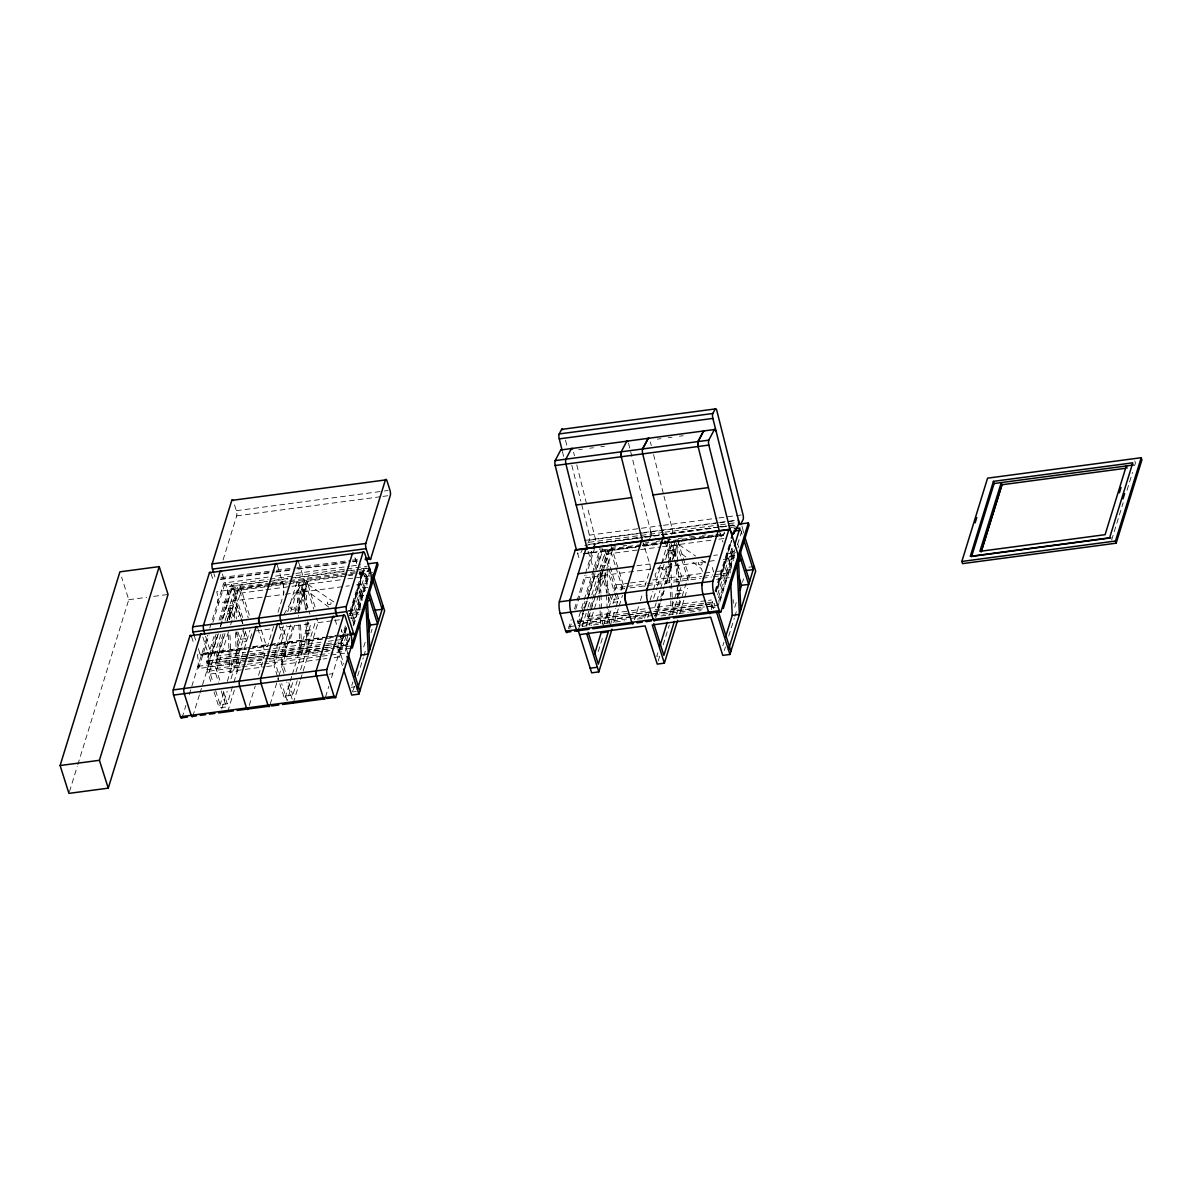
<?xml version="1.0" encoding="UTF-8"?>
<svg xmlns="http://www.w3.org/2000/svg" width="1202" height="1202" viewBox="0 0 1202 1202"><rect width="100%" height="100%" fill="white"/><g stroke="black" fill="none" stroke-linecap="round" stroke-linejoin="round"><path stroke-width="0.75" stroke-dasharray="5 3.75" d="M341.083 645.985L341.173 644.708A9.977 2.84 82.4 0 0 340.196 635.873L349.016 634.22M360.57 582.91L360.66 581.633A9.977 2.84 82.4 0 0 359.668 572.798L368.503 571.145M727.09 557.908L727.075 558.299A4.237 1.202 82.4 0 0 726.624 553.806L725.572 550.396M340.917 647.127L341.083 645.94A9.977 2.84 82.4 0 0 340.196 635.783M360.405 584.052L360.57 582.85A9.977 2.84 82.4 0 0 359.683 572.708M727.03 558.569L716.708 592.165M241.211 662.828L198.646 668.492L198.03 666.058A9.977 2.84 82.4 0 0 197.293 654.805L250.347 647.352M278.038 612.224L283.582 594.179A9.977 2.84 82.4 0 0 282.846 582.925L277.151 564.91M331.542 677.552L340.932 647.037M360.42 583.962L349.932 618.023M346.131 627.624L341.894 641.703L337.702 642.259M349.842 615.304L362.583 573.053M731.522 540.419L716.137 591.474L731.462 542.117M69.491 791.592L77.244 766.485M77.799 764.697L128.764 599.693L121.582 577.065M223.061 559.982L236.689 515.868A3.756 1.067 82.4 0 0 236.343 510.685L233.894 502.947M182.073 717.774L185.904 705.364M189.195 694.711L207.585 635.182M209.779 628.09L223.692 583.015L268.121 577.11M198.646 668.492L209.043 634.821M212.874 622.411L224.383 585.194L223.692 583.015M244.231 658.441L207.075 663.384L206.398 661.205L214.106 636.219M219.08 620.157L229.552 586.23L266.709 581.287M207.075 663.384L216.135 634.07M220.477 620.022L231.52 584.232L232.211 586.396L221.694 620.457M247.116 658.305L208.412 663.459L217.261 634.791M210.726 681.354L207.014 669.634L218.193 633.469M220.357 626.422L232.752 586.336L242.624 617.482M192.786 716.347L199.397 694.921M199.953 693.148L208.682 664.901M218.343 633.634L212.273 653.272A4.237 1.202 82.4 0 1 210.65 652.25L204.836 633.92M220.537 626.497L228.155 601.826M220.777 634.506L208.487 674.277L264.921 666.764M225.09 620.533L233.248 594.104L264.124 589.987M248.408 654.143L216.841 658.35L216.15 656.187L223.226 633.274M227.043 620.938L237.38 587.447L238.071 589.611L228.816 619.571M216.841 658.35L224.458 633.679M224.999 633.604L215.128 665.562L219.966 680.813M229.357 619.511L238.928 588.499L248.243 617.888M228.455 631.801L215.639 673.33L218.433 682.165M230.619 624.815L241.362 590.017M221.243 691L226.292 706.911L219.14 707.858L224.534 690.399M227.298 681.429L243.901 627.684M221.709 708.955L227.178 691.24M231.009 678.829L245.794 630.975M215.624 690.594L220.101 704.733L227.253 703.786L233.338 684.058M233.894 682.27L250.031 630.058M227.764 711.554L234.36 690.173M250.316 638.502L252.525 631.366M249.25 705.439L255.26 685.936M258.55 675.299L264.109 657.269A9.977 2.84 82.4 0 0 263.358 646.045L257.664 627.985M273.65 626.392L267.625 645.94A4.237 1.202 82.4 0 1 267.52 646.135M283.417 625.836L273.545 657.794L278.383 673.03M287.774 611.728L297.345 580.731L306.66 610.12M277.407 676.155L274.041 665.562L286.392 625.581M290.734 611.533L299.779 582.249L309.876 614.057M290.553 624.875L280.682 656.833L286.076 673.856M294.911 610.781L304.482 579.785L313.812 609.159M283.942 673.3L281.193 664.601L293.543 624.619M297.886 610.586L306.931 581.302L315.33 607.806M270.119 704.477L278.398 677.597M278.954 675.809L285.46 654.714M294.565 625.235L289.066 643.13L252.871 647.863M298.427 612.735L304.947 591.639M291.755 676.29L284.694 699.143L277.978 677.928M292.311 674.487L308.433 622.275M292.672 682.736L287.143 700.661L281.734 683.637M295.993 671.978L310.942 623.598L279.901 627.729M285.67 696.018L292.807 695.057L297.24 680.708M300.56 669.95L316.607 618.008L318.079 622.651L300.47 679.671M299.929 681.444L293.318 702.824L286.707 681.985M346.236 627.609L341.894 641.703L341.203 639.539L345.56 625.446M349.902 611.337L362.433 570.815L363.109 572.978L350.052 615.274M338.138 652.19L345.71 627.684M350.067 613.576L363.86 568.877L368.143 582.354M325.532 696.98L328.807 686.342M346.657 628.586L344.448 635.768L335.223 636.985M342.405 665.668L339.61 656.833L347.047 632.763M351.36 618.805L365.333 573.519M333.405 646.571L346.416 644.843L345.725 642.664L348.49 633.739M352.351 621.254L368.894 567.69M346.416 644.843L348.7 637.421M353.103 623.192L367.932 575.187M349.391 637.946L345.274 651.244L330.896 653.152M353.193 625.626L369.51 572.813M325.457 647.878L347.739 644.918L349.962 637.751M353.839 625.205L368.774 576.825M351.78 685.501L352.892 681.91M363.68 646.946L365.258 641.883M353.253 690.143L354.365 686.552M357.685 675.794L363.214 657.885M363.77 656.082L365.423 650.718M370.967 632.793L372.064 629.202M568.411 628.661L571.22 619.571M574.496 608.933L576.69 601.856M577.035 600.715L584.893 575.262M585.449 573.489L592.571 550.441M593.112 548.668L594.75 543.349L639.179 537.444M569.703 628.826L571.897 621.735M575.728 609.339L586.14 575.653M588.319 568.561L595.441 545.528L594.75 543.349M648.734 614.312L578.147 623.718L577.456 621.554L600.068 548.352M578.147 623.718L580.686 615.484M581.768 611.968L585.028 601.421M587.192 594.404L601.3 548.743M630.96 616.942L579.469 623.793L583.902 609.459M584.457 607.671L587.778 596.913M588.334 595.125L603.269 546.745M583.27 613.17L579.048 626.858L591.669 625.175M583.811 611.397L587.072 600.835M587.628 599.077L595.23 574.436M597.409 567.389L602.848 549.795L641.027 544.716M578.042 630.719L583.436 613.26M585.599 606.274L594.765 576.569A4.237 1.202 82.4 0 0 594.885 574.165M582.129 626.257L587.523 608.798M588.063 607.055L591.294 596.583M591.835 594.84L598.311 573.895L599.993 608.873M599.753 569.192L604.321 554.438L638.848 549.84M644.603 618.128L646.856 610.841L587.898 618.684L587.222 616.521L600.82 572.452M601.376 570.695L608.452 547.781L609.129 549.945L603.689 567.569M587.898 618.684L591.174 608.107M591.715 606.349L603.149 569.342M586.185 625.896L590.618 611.563M591.159 609.805L602.593 572.798M603.134 571.025L609.985 548.833L615.394 565.857M589.28 625.31L598.446 595.636M598.987 593.878L605.447 572.933L600.098 573.654M612.434 550.351L606.905 568.245L614.192 591.219M603.103 626.422L608.317 609.534M608.843 607.836L613.426 593.007M613.937 591.339L614.973 588.018L625.761 586.576M598.25 651.574L603.179 635.618M607.01 623.207L610.841 610.796M613.035 603.704L616.31 593.082M610.255 625.461L615.469 608.573M615.995 606.89L618.519 598.701L616.836 593.397M621.088 590.392L623.087 583.932M614.237 621.99L618.639 607.746M619.18 605.958L622.486 595.275M634.491 619.826L639.885 602.382M640.426 600.624L642.589 593.653M644.738 586.666L650.147 569.177A4.237 1.202 82.4 0 0 649.801 563.993L642.92 542.372M650.117 600.264L652.836 591.459M653.392 589.686L661.01 565.015M661.551 563.257L668.402 541.065L673.796 558.074M647.698 617.497L649.335 612.239M653.663 598.19L656.923 587.658M657.464 585.915L665.052 561.334M665.592 559.576L670.836 542.583L675.885 558.494M656.172 602.833L654.008 609.88L712.951 602.037L712.26 599.873L708.579 600.369M656.728 601.075L659.988 590.498M660.529 588.74L668.147 564.069M668.703 562.311L675.554 540.119L680.948 557.127M654.85 616.551L660.274 599.002M660.815 597.244L664.06 586.711M664.601 584.953L672.203 560.387M672.744 558.63L677.988 541.636L688.641 575.217L681.669 597.8M660.244 602.953L655.39 618.669L660.244 602.998M664.03 590.723L660.784 601.21L664.03 590.783M671.572 566.277L666.178 583.736L671.587 566.322A4.237 1.202 82.4 0 0 671.723 564.324L671.693 563.918M657.84 652.761L656.728 656.352L660.304 655.871M669.469 615.093L674.037 600.324M674.517 598.746L677.958 587.598M678.469 585.945L681.489 576.164L676.456 560.267M658.2 660.995L659.868 655.616M663.188 644.858L669.274 625.145M672.594 614.402L677.027 600.053M677.567 598.265L680.903 587.508M676.621 614.147L681.173 599.362M679.791 613.275L684.193 599.017M684.749 597.229L687.499 588.319M714.98 591.068L730.23 541.726M711.133 606.274L713.507 598.581M715.686 591.534L731.462 540.434M711.314 609.639L713.477 602.563M713.252 608.813L714.874 603.569M717.564 594.84L731.838 548.623L737.202 547.917M718.45 597.649L733.34 549.449M718.676 601.316L734.602 549.75M734.587 552.514L718.27 605.327L705.649 607.01M719.923 601.676L734.858 553.281M737.637 544.326L742.611 528.189L741.919 526.025M722.838 645.835L723.95 642.244M734.753 607.28L736.315 602.217M742.49 582.204L743.527 578.883M724.31 650.477L725.422 646.886M728.743 636.143L734.272 618.219M734.828 616.431L736.495 611.052M1111.64 540.044L1123.179 502.706M1127.01 490.266L1132.509 472.491M1134.583 465.76L1135.439 462.995L1134.748 460.817M227.704 603.284L228.23 601.556A9.977 2.84 82.4 0 0 227.494 590.302L226.697 587.748M208.231 666.359L208.742 664.631A9.977 2.84 82.4 0 0 208.006 653.377L207.21 650.838M304.497 593.097L305.007 591.369A9.962 2.84 82.4 0 0 305.278 587.613L305.218 586.14A9.962 2.84 82.4 0 0 304.286 580.16L303.475 577.561M285.009 656.172L285.535 654.444A9.962 2.84 82.4 0 0 285.791 650.688L285.73 649.215A9.962 2.84 82.4 0 0 284.799 643.25L284.003 640.651M688.851 578.177L690.068 575.022M668.237 541.261L667.561 542.463A9.962 2.84 82.4 0 1 665.773 542.102L665.307 541.471A9.962 2.84 82.4 0 1 664.811 540.6M294.67 613.095L303.7 594.629M670.656 563.347L665.728 573.429L667.2 578.072M671.482 561.68L674.773 554.963M583.21 548.247L580.07 554.167A9.977 2.84 82.4 0 1 577.801 553.175M587.838 543.139L589.446 540.104A3.756 1.067 82.4 0 0 589.386 535.175L581.287 502.932M590.888 552.604L591.444 551.538L590.783 552.74A9.977 2.84 82.4 0 1 588.514 551.748M593.052 548.503L595.456 543.935A4.237 1.202 82.4 0 0 595.411 539.007L587.222 506.478M643.401 543.514A9.977 2.84 82.4 0 0 646.15 545.377L650.808 536.513A4.237 1.202 82.4 0 0 650.763 531.645L628.496 443.072M667.666 542.327L672.218 533.643A4.237 1.202 82.4 0 0 672.188 528.73L663.985 496.171M723.078 535.01L724.596 532.125M283.942 614.507L300.755 585.344M660.619 565.12L655.015 574.856L656.487 579.499M661.551 563.513L671.828 545.678M600.279 580.04L602.698 578.478M578.673 449.698L582.354 449.202M589.746 448.226L593.427 447.73M600.82 446.753L604.501 446.258M657.284 439.151L660.98 438.67M668.372 437.678L672.053 437.182M679.446 436.206L683.142 435.71M236.343 510.685L382.567 491.227M384.415 490.987L388.126 490.491M236.689 515.868L381.049 496.651M382.912 496.411L390.304 495.419M220.988 577.636L274.672 570.499M276.52 570.244L295.031 567.795M296.879 567.539L350.548 560.402M352.411 560.147L357.956 559.411M220.762 578.898L274.447 571.761M276.295 571.506L294.806 569.042M296.654 568.801L350.323 561.65M352.186 561.409L357.73 560.673M220.312 579.529L273.981 572.377M275.844 572.137L290.644 570.169M298.051 569.177L346.176 562.776M353.583 561.785L357.279 561.304M275.513 576.119L294.024 573.654M295.872 573.414L349.557 566.277M351.405 566.022L360.66 564.79M589.386 535.175L661.581 525.574M663.429 525.319L717.098 518.182M718.961 517.942L741.168 514.982M224.383 585.194L268.196 579.349M270.029 579.109L345.259 569.102M347.093 568.862L367.286 566.172M128.764 599.693L146.629 597.319M153.766 596.372L168.07 594.464M274.131 580.296L289.006 578.327M290.854 578.072L344.734 570.905M346.597 570.665L354.019 569.673M361.456 568.681L367.031 567.945M232.211 586.396L267.655 581.693M269.503 581.437L287.999 578.973M295.407 577.997L343.517 571.596M350.909 570.604L354.62 570.109M356.468 569.868L371.012 567.93M718.33 522.569L643.386 532.621M720.178 522.329L727.571 521.337M584.683 540.434L641.537 532.877M729.389 521.187L736.525 520.226M589.446 540.104L735.669 520.646M270.48 583.045L230.243 588.394L229.552 586.23M272.328 582.805L369.57 569.853M269.834 584.277L216.766 591.73A9.977 2.84 82.4 0 1 217.502 602.983L283.522 594.449M271.667 584.022L282.74 582.549M231.776 589.461L266.303 584.863M268.136 584.623L288.21 581.948M289.877 581.633L370.051 571.055M589.085 542.282L663.113 532.426M664.961 532.185L718.646 525.034M720.494 524.793L735.308 522.825M238.071 589.611L269.639 585.419M271.457 585.179L286.061 583.225M293.363 582.264L346.146 575.232M347.979 574.992L357.099 573.775M358.932 573.534L363.109 572.978M234.225 590.978L265.101 586.861M266.919 586.621L287.008 583.947M288.826 583.706L346.957 575.968M348.79 575.728L352.471 575.232M359.819 574.255L372.485 572.573M641.027 537.204L659.537 534.74M661.385 534.484L715.07 527.347M716.918 527.092L726.173 525.875M728.021 525.62L735.429 524.643M588.89 544.416L642.559 537.279M644.422 537.024L718.45 527.167M720.298 526.927L735.113 524.958M584.743 545.362L714.694 527.994M721.786 527.002L734.798 525.394M731.011 527.483L736.51 526.746M265.958 589.746L340.482 579.83M347.829 578.853L371.523 575.698M742.611 528.189L743.542 532.907M612.118 547.301L615.8 546.805M623.162 545.828L626.843 545.332M645.219 542.898L648.9 542.403M656.262 541.426L659.943 540.93M667.29 539.953L670.971 539.473M678.319 538.481L682 538M689.362 537.024L694.876 536.287M702.238 535.311L705.905 534.815M642.845 544.461L662.933 541.802M664.751 541.546L713.883 535.01M715.716 534.77L724.836 533.553M609.129 549.945L640.696 545.753M642.529 545.513L662.602 542.838M664.436 542.598L717.218 535.566M719.036 535.326L724.521 534.605M583.736 553.551L640.711 545.978M642.559 545.723L658.741 543.514M660.514 543.274L717.504 535.671M719.352 535.431L722.973 535.145A9.977 2.84 82.4 0 1 720.208 533.222M645.729 545.588L658.23 543.92M660.018 543.68L713.312 536.573M715.16 536.317L722.537 535.341M583.225 553.957L636.519 546.865M605.282 551.312L636.158 547.195M643.461 546.234L661.716 543.8M663.549 543.559L718.015 536.302M719.863 536.062L723.529 535.566M285.295 594.254L349.271 585.795M356.648 584.803L367.496 583.286M640.666 549.599L660.754 546.925M662.572 546.685L711.539 540.164M718.901 539.187L724.415 538.451M367.917 587.342L360.78 588.289L363.575 597.124M229.221 619.706L228.696 608.858L235.847 607.912L238.642 616.746M360.615 607.987L359.819 591.414L366.956 590.467M363.725 595.396L358.361 596.102L359.067 610.826M600.73 566.067L607.866 565.12M731.672 568.321L730.876 551.748L734.452 551.267M636.88 565.751L649.801 564.023A4.237 1.202 82.4 0 1 650.132 569.207L584.052 577.997A4.237 1.202 82.4 0 0 584.172 575.593M713.703 555.444L717.399 554.948M726.624 553.806L735.564 552.62M734.783 555.73L729.434 556.436L730.23 573.008M657.284 568.23L715.896 560.372M723.273 559.396L734.106 558.028M348.159 610.811L361.141 609.083M348.535 611.097L352.231 610.601M349.181 613.666L358.406 612.434M349.707 615.439L358.962 614.207M256.176 630.885L272.599 628.691M318.079 622.651L332.684 620.698M334.517 620.457L339.986 619.736M350.939 618.279L358.241 617.302M615.935 584.893L628.646 583.195M630.509 582.955L645.354 580.972M652.776 579.98L702.93 573.309L701.457 568.666L691.691 561.334M704.718 573.069L713.657 571.882L712.17 567.239M717.369 571.386L730.35 569.658M748.846 567.209L754.195 566.488M627.594 586.336L645.85 583.902M647.668 583.661L701.773 576.464M703.621 576.209L712.861 574.992M714.694 574.736L729.479 572.768M305.864 630.599L313.016 629.638M630.103 587.838L700.42 578.478M702.268 578.237L711.524 577.005M713.372 576.765L730.02 574.541M304.902 633.709L312.054 632.763M716.527 579.334L729.313 577.636M198.345 648.689L199.923 653.678L245.704 647.593M253.096 646.601L324.36 637.21M348.189 633.95L342.84 634.671L341.248 629.668L342.825 634.746A4.237 1.202 82.4 0 0 344.448 635.768L348.039 635.197M326.208 636.955L342.825 634.746M252.195 647.112L268.617 644.963M270.39 644.723L338.243 635.738M618.519 598.701L611.382 599.648L601.841 569.613M676.936 590.933L684.088 589.972M245.493 648.855L201.545 654.699A4.237 1.202 82.4 0 1 199.923 653.678M322.301 638.713L289.066 643.13A4.237 1.202 82.4 0 1 287.428 642.123L282.68 627.068M329.679 637.721L333.375 637.24M201.08 655.18L246.861 649.08M248.709 648.84L267.16 646.391M274.296 645.474L323.669 638.953M325.517 638.698L332.909 637.721M340.286 636.744L349.346 635.452M675.975 594.058L683.112 593.097M216.15 656.187L245.584 652.265M247.417 652.025L320.979 642.229M328.326 641.252L333.84 640.516M335.689 640.275L341.203 639.539M250.241 653.903L270.315 651.229M272.148 650.988L324.916 643.956M326.749 643.716L335.869 642.499M206.398 661.205L269.564 652.806M271.412 652.566L336.44 643.911M338.303 643.656L345.725 642.664M265.311 653.633L207.721 661.295L208.412 663.459M272.749 652.641L319.191 646.466M326.628 645.474L335.914 644.242M337.777 643.987L347.062 642.754L347.739 644.918M246.094 658.185L320.408 648.299M322.271 648.043L331.557 646.811M248.949 658.065L269.023 655.39M270.856 655.15L323.639 648.133M197.954 666.329L268.301 656.968M270.149 656.728L334.922 648.103M336.785 647.848L351.585 645.88M271.171 656.623L329.784 648.87M337.161 647.893L340.857 647.397M207.976 666.509L246.155 661.431M247.988 661.19L329.979 650.282M587.222 616.521L629.517 610.886M631.351 610.646L706.746 600.609M248.619 661.851L267.129 659.387M268.978 659.132L322.662 651.995M324.51 651.739L328.206 651.259M337.462 650.027L352.276 648.043M207.014 669.634L245.418 664.526M247.251 664.285L267.37 661.611M269.203 661.37L318.23 654.835M320.032 654.594L329.078 653.392M577.456 621.554L625.761 615.123M627.609 614.868L703.786 604.741M705.649 604.486L713.071 603.494M627.083 615.199L578.793 621.629L579.469 623.793M628.947 614.958L703.26 605.072M705.123 604.816L714.409 603.584M240.325 667.05L209.448 671.152L212.814 681.759M242.158 666.809L262.231 664.135M264.064 663.895L320.498 656.382M322.316 656.142L347.724 652.761L346.251 648.118L339.099 649.065L343.937 664.315M650.598 614.072L704.477 606.905M706.325 606.649L715.626 605.417M632.793 616.701L649.14 614.522M652.716 614.057L703.831 607.25M266.739 666.524L274.041 665.562M281.193 664.601L321.355 659.267M323.173 659.012L326.824 658.531M334.126 657.554L339.61 656.833M569.027 626.663L576.434 625.686M578.282 625.431L652.31 615.574M654.173 615.334L704.147 608.678M711.539 607.701L715.25 607.205M593.487 624.935L602.623 623.718M604.441 623.477L613.576 622.26M615.394 622.02L624.529 620.803M637.3 619.105L642.785 618.369M660.875 615.965L666.359 615.229M668.177 614.988L677.312 613.771M679.13 613.531L688.265 612.314M690.083 612.073L701.036 610.616M329.048 674.172L332.744 673.691M351.224 687.289L354.8 686.808M356.273 691.45L352.697 691.931L351.72 688.836M678.965 544.731L695.567 555.985M701.607 560.072L709.165 565.195M307.907 584.397L335.073 602.818M681.91 554.017L686.102 557.157M310.852 593.683L329.002 607.28M741.108 531.389L742.1 534.484M737.682 544.055L738.809 547.586M731.838 548.623L734.647 557.458M730.876 551.748L733.686 560.583M719.758 532.05L722.928 542.147M681.504 558.9L688.656 581.437M674.367 559.847L681.519 582.384M664.901 541.095L670.716 559.471M610.962 545.723L618.594 569.793M619.15 571.566L624.559 588.574L617.407 589.536L604.305 548.217M615.95 567.614L623.102 590.152M604.321 554.438L608.242 566.803M608.798 568.576L616.28 591.639M614.748 592.992L617.558 601.826L610.406 602.773L607.656 594.104M600.745 572.287L607.1 592.361M588.094 551.402L593.908 569.733M577.366 552.83L580.01 561.154M362.899 572.002L367.181 585.479M356.784 563.513L354.53 556.451L356.769 563.588M359.819 591.414L362.613 600.249M335.058 619.526L337.281 626.678M298.577 562.085L304.166 579.785M279.089 625.175L284.694 642.875M288.886 682.691L292.807 695.057M261.255 629.893L266.003 644.918A4.237 1.202 82.4 0 0 267.415 646.285M239.889 585.374L249.776 616.536M240.731 617.152L236.809 604.786L229.657 605.733L234.15 619.871M241.286 618.925L242.969 624.229M245.208 631.29L247.462 638.367L240.31 639.314L238.071 632.252M233.248 594.104L240.55 617.077M241.106 618.835L242.789 624.138M243.135 630.885L246.485 641.492L239.348 642.439L236.043 632.027M222.325 574L227.388 589.927M228.696 608.858L231.64 618.144M213.971 573.73L214.948 576.825M211.071 573.7L213.31 580.761M223.332 691.42L227.253 703.786M202.853 637.075L207.901 653.002M214.091 691.961L219.14 707.858M194.108 635.347L195.701 640.35M191.584 636.79L193.822 643.836M650.357 441.945L651.289 445.581M653.542 454.596L663.549 494.383M573.594 452.237L574.496 455.858M576.765 464.889L586.771 504.66M565.511 440.232L566.863 445.596M571.821 465.309L580.836 501.144M562.401 451.411L563.783 457.286M733.175 599.618L733.355 603.299M677.688 561.725L676.891 545.167L669.754 546.114L672.324 599.497M677.778 563.573L679.461 598.551M679.551 600.384L679.731 604.065M677.042 582.985L675.449 549.855L668.297 550.801L668.658 558.164M677.132 584.833L678.274 608.768L671.137 609.715L669.98 585.78M672.399 601.346L672.579 605.027M668.748 560.012L669.89 583.947M607.085 571.927L608.227 595.861M608.317 597.694L608.588 603.224M608.933 610.586L609.549 623.477M605.447 572.933L606.424 593.187M606.514 595.035L607.836 622.636M599.933 572.813L600.895 592.977M600.985 594.825L602.412 624.409M600.083 610.706L600.699 623.598M306.991 608.753L305.834 584.833L298.682 585.78L299.839 609.715M307.607 621.644L308.659 643.731L301.522 644.693L300.545 624.439M305.353 609.775L304.391 589.521L297.24 590.467L298.472 616.25M305.984 622.651L307.216 648.434L300.064 649.38L298.832 623.613M235.847 607.912L236.373 618.955M236.989 631.846L238.672 666.825L231.52 667.771L229.837 632.643M234.66 618.128L234.39 612.599L227.238 613.561L227.599 620.923M235.367 632.853L237.215 671.512L230.078 672.459L228.125 631.967M282.846 582.97A9.977 2.84 82.4 0 1 283.582 594.224M650.748 531.585A4.237 1.202 82.4 0 1 650.808 536.513M671.663 563.392A4.237 1.202 82.4 0 1 671.693 563.858M229.477 614.628L230.033 616.686L229.477 614.628M303.069 590.738L303.67 592.977L303.069 590.738M600.534 574.962L601.09 577.02L600.534 574.962M674.142 551.072L674.728 553.311L674.142 551.072M308.103 581.137L307.141 584.262L308.103 581.137M679.16 541.471L678.198 544.596L679.16 541.471M305.203 594.584L302.784 596.147L302.258 585.299L305.203 594.584M676.275 554.918L673.841 556.481L673.33 545.633L676.275 554.918M698.738 564.144A1.878 1.533 17.2 0 0 701.938 564.249A1.878 1.533 17.2 0 0 700.135 561.845A1.878 1.533 17.2 0 0 698.738 564.144M662.167 569.117A1.878 1.533 17.2 0 0 665.352 569.027A1.878 1.533 17.2 0 0 663.339 566.728A1.878 1.533 17.2 0 0 662.167 569.117M327.68 603.795A1.878 1.533 17.2 0 0 330.881 603.915A1.878 1.533 17.2 0 0 329.063 601.511A1.878 1.533 17.2 0 0 327.68 603.795M291.109 608.783A1.878 1.533 17.2 0 0 294.28 608.693A1.878 1.533 17.2 0 0 292.281 606.379A1.878 1.533 17.2 0 0 291.109 608.783"/><path stroke-width="1.5" d="M701.938 585.179L702.238 582.489L559.261 601.871A9.977 2.84 82.4 0 0 559.997 613.11L565.706 631.14A4.237 1.202 82.4 0 0 567.329 632.147L570.905 631.681M316.141 670.896L316.006 671.993A4.237 1.202 82.4 0 0 316.487 676.08L323.338 697.836A4.237 1.202 82.4 0 0 324.976 698.843L282.5 704.492M335.523 608.512L335.493 608.903A4.237 1.202 82.4 0 0 335.959 613.005L337.011 616.416L335.959 613.005A4.237 1.202 82.4 0 1 335.508 608.603L335.568 608.152M335.553 608.227L346.341 606.394L363.064 552.244A4.237 1.202 82.4 0 1 364.702 553.251L370.291 570.905M592.811 628.766L633.409 623.357A4.237 1.202 82.4 0 1 631.786 622.351L626.092 604.29A9.977 2.84 82.4 0 1 625.34 593.067L641.312 541.321A4.237 1.202 82.4 0 1 642.514 541.411M60.1 765.539L119.93 571.836L159.22 566.608L168.07 594.464L108.24 788.151L68.935 793.38L60.1 765.539L99.405 760.295L159.22 566.608M187.422 717.068L182.073 717.774A4.237 1.202 82.4 0 1 180.45 716.768L173.569 695.102A4.237 1.202 82.4 0 1 173.238 689.918L189.961 635.768L277.467 624.154A4.237 1.202 82.4 0 1 278.804 624.514A4.237 1.202 82.4 0 0 277.467 624.214L343.592 615.319A4.237 1.202 82.4 0 1 345.214 616.341L350.804 633.98M194.108 635.347L193.056 632.012A4.237 1.202 82.4 0 1 192.711 626.843L209.448 572.693L363.064 552.244M213.475 572.197L212.484 569.102A3.756 1.067 82.4 0 1 212.153 563.918L231.776 500.393L385.406 479.944A3.756 1.067 82.4 0 1 387.029 480.965L389.974 490.251A3.756 1.067 82.4 0 1 390.304 495.419L370.682 558.945L365.138 559.681M259.121 623.252A4.237 1.202 82.4 0 1 258.791 618.083L275.528 563.903A4.237 1.202 82.4 0 1 276.866 564.249M248.138 709.015L248.153 708.985A4.237 1.202 82.4 0 1 246.515 708.008L239.649 686.312A4.237 1.202 82.4 0 1 239.318 681.128L256.041 626.978A4.237 1.202 82.4 0 1 257.093 626.858M277.467 624.154L260.744 678.364A4.222 1.202 82.4 0 0 260.594 680.257L260.624 680.768M316.141 670.986L332.864 616.746A4.237 1.202 82.4 0 1 334.216 617.107M368.067 563.813L377.323 562.581L335.704 697.325A4.237 1.202 82.4 0 1 334.066 696.319L327.199 674.653A4.237 1.202 82.4 0 1 326.854 669.484L343.592 615.319M370.682 558.945A3.756 1.067 82.4 0 1 369.059 557.938L366.114 548.653A3.756 1.067 82.4 0 1 365.784 543.469L385.406 479.944M354.545 676.531L361.201 655.015L359.608 621.87M368.383 631.741L370.471 624.995L367.106 614.387M357.4 689.467L383.137 606.154M343.532 669.198L351.735 695.057L358.872 694.11L384.61 610.796L373.041 574.346M559.321 601.601L575.217 550.14L728.848 529.706A4.237 1.202 82.4 0 1 730.47 530.713L737.337 552.379A4.237 1.202 82.4 0 1 737.682 557.563M570.048 600.174L585.93 548.728A4.237 1.202 82.4 0 1 587.132 548.818M594.494 654.309L601.135 632.793L608.287 631.846L598.311 664.12L588.229 632.312M578.072 629.968L591.669 672.835L598.821 671.888L612.028 629.127M646.856 589.912L662.738 538.421A4.237 1.202 82.4 0 1 664.09 538.827M660.048 645.594L667.26 622.275M674.397 621.314L663.88 655.39L653.783 623.583M579.544 634.611L645.113 625.896L657.239 664.12L664.375 663.158L677.597 620.397M728.848 529.706L712.951 581.152L702.238 582.579L718.135 531.044A4.237 1.202 82.4 0 1 718.886 530.713M731.312 538.195L732.95 532.907M734.437 545.873L739.951 528.024L734.377 528.775M702.028 583.902A9.977 2.84 82.4 0 0 702.915 594.013L708.609 612.118A4.237 1.202 82.4 0 0 710.232 613.14L720.96 611.713L748.38 522.915L739.125 524.147M725.617 636.865L732.258 615.349L730.576 580.371M739.966 590.392L741.529 585.329L738.734 576.494M728.472 649.801L754.195 566.488M664.375 663.158L652.25 624.935L710.667 617.167L722.793 655.39L729.945 654.444L755.667 571.13L744.669 536.438M961.855 561.454L987.578 478.156L1141.209 457.707L1141.9 459.87L1116.162 543.184L962.547 563.618L961.855 561.454L1115.486 541.02L1141.209 457.707M975.138 522.855L976.775 517.536M993.438 481.356L970.284 556.346L1109.626 537.805L1132.78 462.815L993.438 481.356L994.129 483.535L971.516 556.721M981.283 551.718L1001.957 484.752L1001.281 482.573L979.885 551.342L1105.089 534.68L1126.319 465.94L1127.01 468.104M1119.393 492.79L1121.015 487.501M1122.999 498.905L1124.651 493.556M981.132 551.733L1001.957 484.752L1125.177 468.344M370.622 584.262L371.133 582.534A9.977 2.84 82.4 0 0 370.396 571.281L369.6 568.726M351.134 647.352L351.645 645.609A9.977 2.84 82.4 0 0 350.909 634.356L350.128 631.816M570.499 598.701L569.988 600.444A9.977 2.84 82.4 0 0 570.725 611.698L571.506 614.237M647.307 588.454L646.796 590.182A9.962 2.84 82.4 0 0 646.526 593.938L646.601 595.456M713.402 579.695L712.891 581.422A9.977 2.84 82.4 0 0 713.627 592.676L714.424 595.215M734.362 532.516L733.686 533.718A9.977 2.84 82.4 0 1 730.08 529.616L729.374 526.852M561.95 449.608L559.246 438.865A3.756 1.067 82.4 0 1 559.2 433.937L561.604 429.384L715.235 408.935A3.756 1.067 82.4 0 1 716.888 410.829L743.016 514.726A3.756 1.067 82.4 0 1 743.076 519.655L740.657 524.222A3.756 1.067 82.4 0 1 739.005 522.329L712.876 418.416A3.756 1.067 82.4 0 1 712.831 413.488L715.235 408.935M576.464 550.065L555.189 465.535A4.237 1.202 82.4 0 1 555.144 460.606L560.763 449.969L714.379 429.535A4.237 1.202 82.4 0 1 716.046 431.413M626.828 441.119L621.224 451.817A4.237 1.202 82.4 0 0 621.269 456.745L642.544 541.276M663.85 537.985L642.679 453.815A4.237 1.202 82.4 0 1 642.634 448.902L648.239 438.249M642.634 448.902L648.254 438.264A4.222 1.202 82.4 0 1 648.779 438.099M704.462 430.947A4.237 1.202 82.4 0 0 703.636 430.872L698.016 441.51A4.237 1.202 82.4 0 0 698.077 446.438L719.262 530.668L729.975 529.241L708.819 445.086A4.237 1.202 82.4 0 1 708.774 440.157L714.379 429.535M733.791 533.583L738.374 524.913A4.237 1.202 82.4 0 0 738.313 520M367.481 601.3L369.9 599.753M738.539 561.635L740.973 560.087M559.2 433.937L712.831 413.488M559.246 438.865L712.876 418.416M555.144 460.606L708.774 440.157M708.819 445.086L555.189 465.535M576.194 504.99L631.546 497.628M653.032 494.969L708.414 487.591M212.153 563.918L365.784 543.469M212.484 569.102L366.114 548.653M365.363 558.434L369.059 557.938M994.129 483.535L1133.471 464.994M576.359 549.69L717.384 530.848M733.49 531.149L740.642 530.187M578.222 573.715L633.574 566.352M654.97 563.573L710.367 556.195M192.711 626.843L335.613 607.912L352.351 553.671A4.237 1.202 82.4 0 1 353.403 553.551M193.056 632.012L346.687 611.578L353.553 633.244A4.237 1.202 82.4 0 0 355.176 634.25L349.827 634.957M375.024 610.225L382.176 609.279L372.635 579.229M746.096 570.559L753.233 569.613L743.707 539.563M370.471 624.995L377.608 624.048L368.428 595.11M349.977 633.709L353.553 633.244M741.529 585.329L748.681 584.382L739.5 555.444M971.622 556.421L1110.948 537.88M560.102 613.501L713.733 593.052L719.337 610.691A4.237 1.202 82.4 0 0 720.96 611.713M361.201 655.015L368.338 654.068L365.859 602.518M565.706 631.14L719.337 610.691M654.85 620.427L669.619 618.459M673.315 617.963L710.247 613.05M574.481 631.2L589.115 629.247M636.985 622.846L642.349 622.14M645.925 621.659L651.289 620.953M732.258 615.349L739.41 614.402L736.931 562.852M173.238 689.918L326.854 669.484M173.569 695.102L327.199 674.653M180.45 716.768L334.066 696.319M289.742 703.305L293.318 702.824M196.482 715.851L192.786 716.347A4.237 1.202 82.4 0 1 191.163 715.34L184.297 693.674A4.237 1.202 82.4 0 1 183.951 688.491L200.674 634.34A4.237 1.202 82.4 0 1 201.575 634.055M200.163 715.37L205.707 714.634M209.388 714.138L214.933 713.402M218.629 712.906L233.383 710.953M237.079 710.457L269.579 706.16A4.237 1.202 82.4 0 1 267.956 705.153L261.074 683.487A4.222 1.202 82.4 0 1 260.624 680.723M271.427 705.965L278.804 704.988M326.764 698.512L335.704 697.325M590.197 668.192L597.349 667.245M648.314 603.99L647.517 601.391A9.962 2.84 82.4 0 1 646.586 595.411M1115.486 541.02L1116.162 543.184M748.38 522.915L749.071 525.079L723.334 608.392L722.657 606.214M739.921 551.117L749.642 581.257M718.781 613.095L730.906 651.319M716.347 611.578L729.945 654.444M647.623 601.766L653.227 619.466A4.237 1.202 82.4 0 0 654.85 620.472M586.696 633.664L598.821 671.888M570.83 612.073L576.419 629.713A4.237 1.202 82.4 0 0 578.042 630.719M377.323 562.581L377.999 564.745L352.276 648.043L351.585 645.88M368.864 590.783L378.57 620.923M347.724 652.761L359.849 690.985M346.927 656.457L358.872 694.11M281.614 623.793L280.562 620.412A4.222 1.202 82.4 0 1 280.111 617.633L280.081 617.227A4.222 1.202 82.4 0 1 280.216 615.229L296.954 561.079A4.237 1.202 82.4 0 1 297.856 560.793M260.188 626.588L259.136 623.222A4.237 1.202 82.4 0 1 258.791 618.053M204.836 633.92L203.769 630.599A4.237 1.202 82.4 0 1 203.439 625.416L220.161 571.266A4.237 1.202 82.4 0 1 221.514 571.626M99.405 760.295L108.24 788.151M663.955 538.361L663.249 535.596M587.177 548.638L586.471 545.873M587.072 548.262L565.917 464.107A4.237 1.202 82.4 0 1 565.857 459.179L571.476 448.541A4.237 1.202 82.4 0 1 572.588 449.052M738.374 558.028L740.853 609.699M367.226 595.876L369.795 649.365M231.776 500.393A3.756 1.067 82.4 0 1 233.128 500.678M346.687 611.578A4.237 1.202 82.4 0 1 346.341 606.394M296.954 561.124A4.237 1.202 82.4 0 1 297.705 560.718M209.448 572.693A4.237 1.202 82.4 0 1 210.635 572.783M189.961 635.768A4.237 1.202 82.4 0 1 191.449 636.444M316.472 676.17A4.237 1.202 82.4 0 1 316.036 671.678M561.604 429.384A3.756 1.067 82.4 0 1 562.731 429.76M621.254 456.685A4.237 1.202 82.4 0 1 621.209 451.757M626.843 441.179A4.237 1.202 82.4 0 1 627.955 441.69M698.107 446.513A4.237 1.202 82.4 0 1 698.046 441.585L703.666 430.947A4.237 1.202 82.4 0 1 704.342 430.887M560.763 449.969A4.237 1.202 82.4 0 1 561.725 450.239M626.092 604.29A9.977 2.84 82.4 0 1 625.356 593.037M575.217 550.14A4.237 1.202 82.4 0 1 576.419 550.246M367.737 596.222L368.293 598.295L367.737 596.222M738.809 556.556L739.35 558.63L738.809 556.556"/></g></svg>
